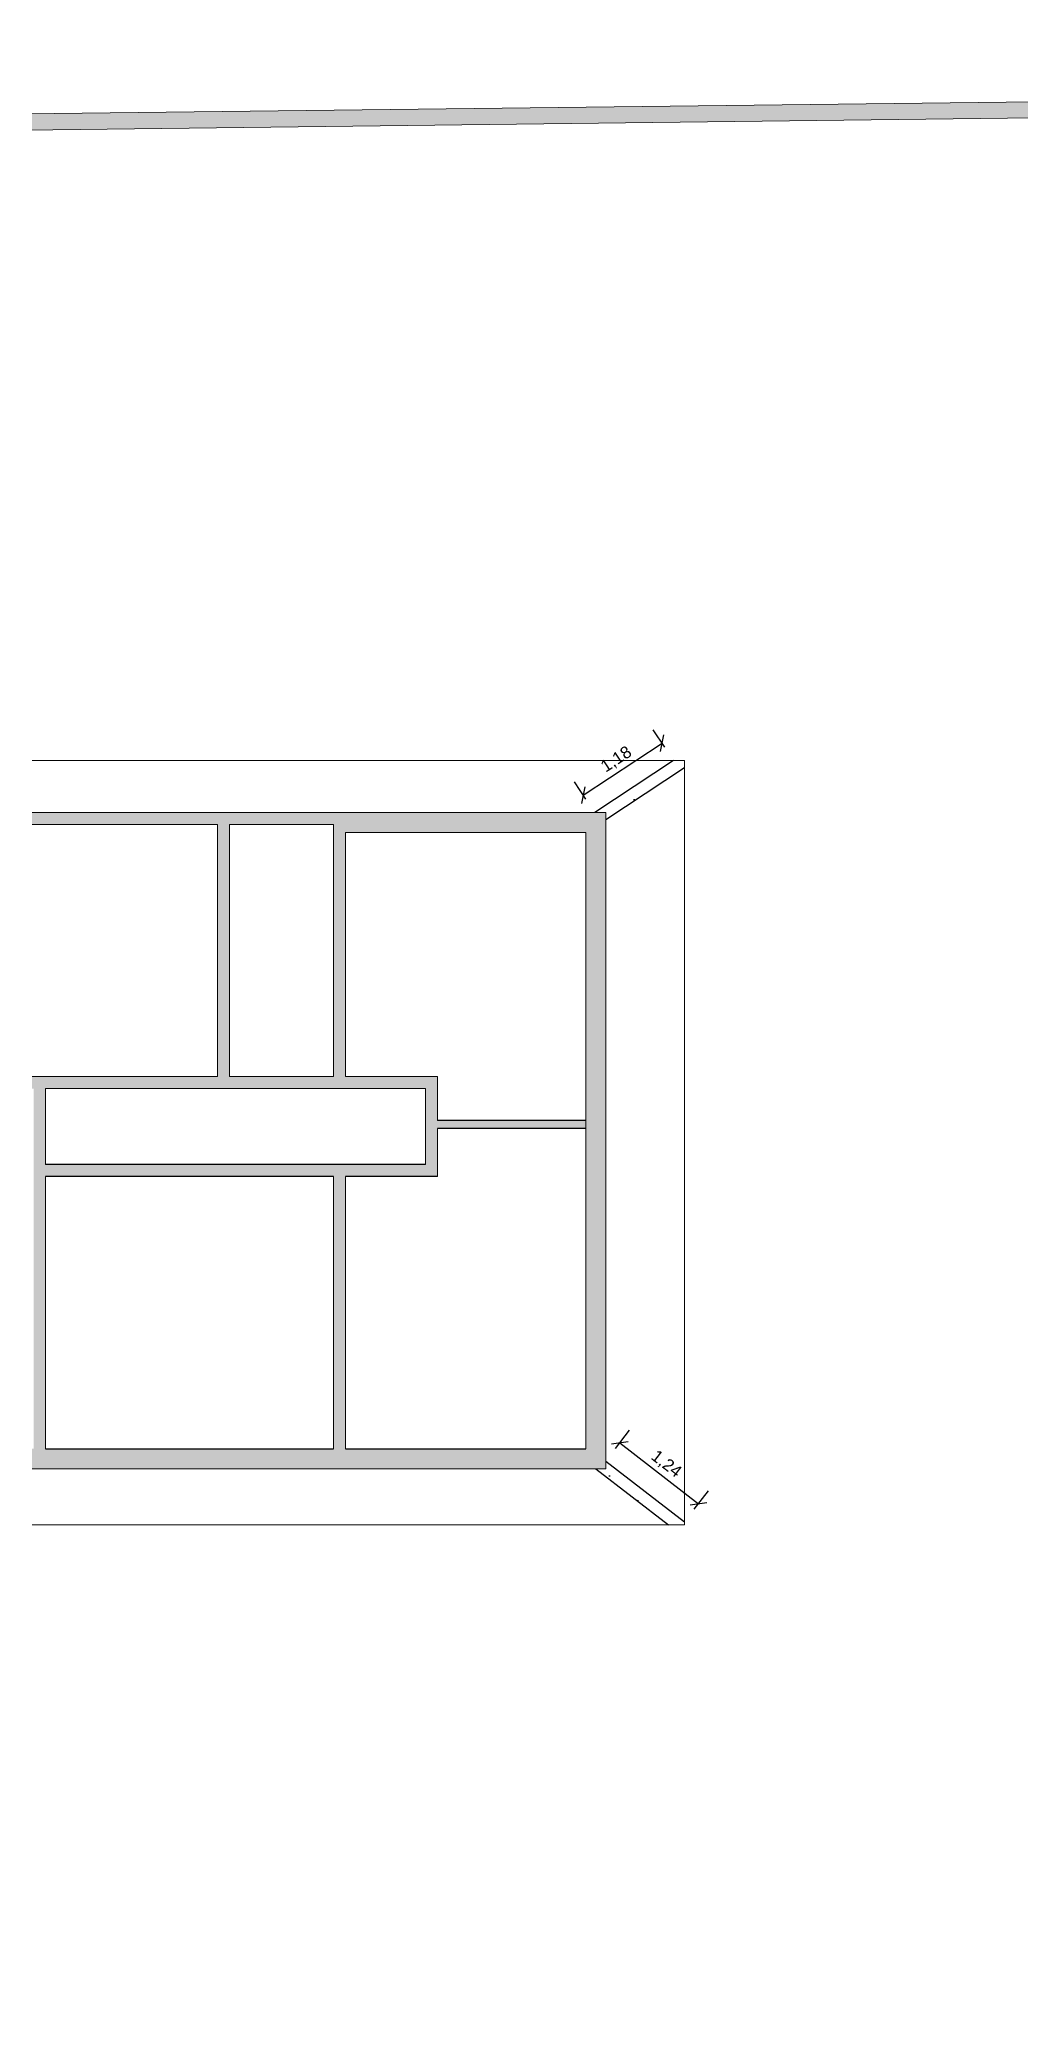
# Model space of a CAD drawing. Extents: x 0 to 11638, y -6007 to 0.
# Drawn here: x 10563.3 to 10575.55, y -5592.71 to -5567.98 of the extents above; entities that cross this region are included whole.
import ezdxf

# ---------------------------------------------------------------- set-up
doc = ezdxf.new("R2010")
doc.units = 0
doc.layers.get('Defpoints').update_dxf_attribs({"linetype": 'CONTINUOUS'})
for name, color, linetype, lineweight in [('ARQ - Alvenaria Alta', 251, 'CONTINUOUS', 13), ('ARQ - Esquadrias', 1, 'CONTINUOUS', 9), ('ARQ - Guias Calçadas Sarjetas', 254, 'CONTINUOUS', 20)]:
    doc.layers.add(name, color=color, linetype=linetype, lineweight=lineweight)
doc.layers.add('ARQ - Cotas', color=1, linetype='CONTINUOUS')
doc.styles.get("Standard").update_dxf_attribs({"font": 'arial.ttf', "height": 0.15})
doc.dimstyles.get("Standard").update_dxf_attribs({"dimtxt": 0.1, "dimasz": 0.15, "dimexe": 0.2, "dimexo": 0.2, "dimgap": 0.05, "dimtad": 1, "dimzin": 0, "dimtxsty": 'STANDARD', "dimblk": 'OBLIQUE', "dimcen": 0.5, "dimclrd": 256, "dimclre": 256, "dimclrt": 256, "dimadec": 0, "dimazin": 0, "dimtfac": 1, "dimtmove": 0, "dimatfit": 3, "dimfxl": 0.1, "dimfxlon": 1, "dimtfillclr": 256, "dimtolj": 1, "dimtzin": 0, "dimlwd": -1, "dimarcsym": 0})
pattern_1 = [(50, (250, 0), (0.910923345, -0.07969543), [0.09525, -1.04775]), (355, (250, 0), (-0.17621711, 0.955284226), [0.0762, -0.83820292]), (100.451445, (250.0759, -0.0066), (0.734706235, 0.87558876), [0.080950044, -0.89045122]), (46.1842, (250, 0.254), (1.3553952, -0.21021164), [0.142875, -1.571625]), (96.635558, (250.113, 0.2365), (1.18702067, 1.23713062), [0.12142512, -1.33567804]), (351.184151, (250, 0.254), (1.18702067, 1.23713062), [0.11429984, -1.25729866]), (21, (250.127, 0.1905), (0.758071956, -0.51132599), [0.09525, -1.04775]), (326, (250.127, 0.1905), (0.30901014, 0.92093983), [0.0762, -0.8382]), (71.451445, (250.1902, 0.1479), (1.067082096, 0.409613844), [0.080950044, -0.89044969]), (37.5, (250, 0), (0.015443016, 0.422775194), [0, -0.82804, 0, -0.8509, 0, -0.841375]), (7.5, (250, 0), (0.334098313, 0.500902874), [0, -0.48514, 0, -0.80899, 0, -0.320675]), (327.5, (249.7168, 0), (0.677952976, -0.02864372), [0, -0.3175, 0, -0.9906, 0, -1.31445]), (317.5, (249.5898, 0), (0.740645907, 0.127132455), [0, -0.41275, 0, -0.65786, 0, -0.93345])]

# ---------------------------------------------------------------- blocks, each defined once
blk = doc.blocks.new('_Oblique')
at = {"layer": 'ARQ - Esquadrias', "color": 0, "lineweight": -2}
blk.add_line((-0.5, -0.5), (0.5, 0.5), dxfattribs=at)
blk = doc.blocks.new('*D1004')
at = {"layer": 'ARQ - Cotas', "lineweight": -2, "transparency": 16777216}
for p, q in [((10571.11, -5576.819), (10570.966, -5576.601)), ((10570.125, -5577.469), (10569.981, -5577.251))]:
    blk.add_line(p, q, dxfattribs=at)
at = {"layer": 'ARQ - Cotas', "transparency": 16777216}
blk.add_line((10570.091, -5577.418), (10571.076, -5576.768), dxfattribs=at)
at = {"layer": 'Defpoints', "color": 0, "lineweight": -2, "transparency": 16777216}
for p in [(10571.076, -5576.768), (10571.22, -5576.986), (10570.235, -5577.636)]:
    blk.add_point(p, dxfattribs=at)
at = {"layer": 'ARQ - Cotas', "transparency": 16777216, "xscale": 0.15, "yscale": 0.15, "zscale": 0.15}
for p, rotation in [((10571.076, -5576.768), 33.42075914741621), ((10570.091, -5577.418), 213.4207591474162)]:
    blk.add_blockref('_Oblique', p, dxfattribs=dict(at, rotation=rotation))
at = {"layer": 'ARQ - Cotas', "lineweight": -2, "transparency": 16777216, "insert": (10570.507, -5576.976), "char_height": 0.15, "attachment_point": 5, "rotation": 33.4208}
blk.add_mtext('\\A1;1,18', dxfattribs=at)
blk = doc.blocks.new('*D1005')
at = {"layer": 'ARQ - Cotas', "lineweight": -2, "transparency": 16777216}
for p, q in [((10570.493, -5585.583), (10570.669, -5585.356)), ((10571.478, -5586.342), (10571.654, -5586.114))]:
    blk.add_line(p, q, dxfattribs=at)
at = {"layer": 'ARQ - Cotas', "transparency": 16777216}
blk.add_line((10570.547, -5585.514), (10571.532, -5586.273), dxfattribs=at)
at = {"layer": 'Defpoints', "color": 0, "lineweight": -2, "transparency": 16777216}
for p in [(10570.371, -5585.742), (10571.532, -5586.273), (10571.356, -5586.5)]:
    blk.add_point(p, dxfattribs=at)
at = {"layer": 'ARQ - Cotas', "transparency": 16777216, "xscale": 0.15, "yscale": 0.15, "zscale": 0.15}
for p, rotation in [((10570.547, -5585.514), 142.4007921173136), ((10571.532, -5586.273), 322.4007921173136)]:
    blk.add_blockref('_Oblique', p, dxfattribs=dict(at, rotation=rotation))
at = {"layer": 'ARQ - Cotas', "lineweight": -2, "transparency": 16777216, "insert": (10571.125, -5585.782), "char_height": 0.15, "attachment_point": 5, "rotation": 322.4008}
blk.add_mtext('\\A1;1,24', dxfattribs=at)

msp = doc.modelspace()

# ---------------------------------------------------------------- hatches: boundary and pattern name
at = {"layer": 'ARQ - Alvenaria Alta', "lineweight": -2}
h = msp.add_hatch(color=7, dxfattribs=at)
h.dxf.hatch_style = 1
h.paths.add_polyline_path([(10557.971, -5578.786), (10557.171, -5578.786), (10557.171, -5577.936), (10557.021, -5577.936), (10557.021, -5578.786), (10555.271, -5578.786), (10555.271, -5579.586), (10554.471, -5579.586), (10554.471, -5577.636), (10546.471, -5577.636), (10546.471, -5585.836), (10557.471, -5585.836), (10557.471, -5585.586), (10557.174, -5585.586), (10546.721, -5585.586), (10546.721, -5581.586), (10548.571, -5581.586), (10548.571, -5582.186), (10549.721, -5582.186), (10549.721, -5585.586), (10549.871, -5585.586), (10549.871, -5582.186), (10553.471, -5582.186), (10553.471, -5585.586), (10553.621, -5585.586), (10553.621, -5581.086), (10557.021, -5581.086), (10557.021, -5581.486), (10557.171, -5581.486), (10557.171, -5581.386), (10557.971, -5581.386)])
h.paths.add_polyline_path([(10557.021, -5580.936), (10555.821, -5580.936), (10555.821, -5579.586), (10555.421, -5579.586), (10555.421, -5578.936), (10557.821, -5578.936), (10557.821, -5580.936)], flags=16)
h.paths.add_polyline_path([(10555.671, -5580.936), (10554.471, -5580.936), (10554.471, -5579.736), (10555.671, -5579.736)], flags=16)
h.paths.add_polyline_path([(10554.321, -5580.936), (10551.321, -5580.936), (10551.321, -5577.786), (10554.321, -5577.786)], flags=16)
h.paths.add_polyline_path([(10553.471, -5581.086), (10553.471, -5582.036), (10548.721, -5582.036), (10548.721, -5581.086)], flags=16)
h.paths.add_polyline_path([(10551.171, -5580.936), (10549.871, -5580.936), (10549.871, -5577.786), (10551.171, -5577.786)], flags=16)
h.paths.add_polyline_path([(10549.721, -5580.936), (10548.571, -5580.936), (10548.571, -5581.486), (10546.721, -5581.486), (10546.721, -5577.886), (10549.721, -5577.886)], flags=16)
h.paths.add_polyline_path([(10557.171, -5582.306), (10557.021, -5582.306), (10557.021, -5585.586), (10557.071, -5585.586), (10557.071, -5584.386), (10557.471, -5584.386), (10557.471, -5584.236), (10557.171, -5584.236), (10557.171, -5583.186), (10557.471, -5583.186), (10557.471, -5583.036), (10557.171, -5583.036)], flags=17)
h.paths.add_polyline_path([(10568.271, -5580.936), (10567.121, -5580.936), (10567.121, -5577.886), (10570.121, -5577.886), (10570.121, -5585.586), (10559.471, -5585.586), (10559.471, -5585.836), (10570.371, -5585.836), (10570.371, -5577.636), (10562.471, -5577.636), (10562.471, -5577.936), (10562.621, -5577.936), (10562.621, -5577.786), (10565.521, -5577.786), (10565.521, -5580.936), (10562.621, -5580.936), (10562.621, -5578.636), (10562.471, -5578.636), (10562.471, -5578.786), (10560.321, -5578.786), (10560.321, -5579.886), (10559.121, -5579.886), (10559.121, -5579.786), (10558.971, -5579.786), (10558.971, -5581.386), (10559.771, -5581.386), (10559.771, -5581.486), (10559.921, -5581.486), (10559.921, -5581.086), (10563.221, -5581.086), (10563.221, -5585.586), (10563.371, -5585.586), (10563.371, -5582.186), (10566.971, -5582.186), (10566.971, -5585.586), (10567.121, -5585.586), (10567.121, -5582.186), (10568.271, -5582.186), (10568.271, -5581.586), (10570.121, -5581.586), (10570.121, -5581.486), (10568.271, -5581.486)])
h.paths.add_polyline_path([(10559.121, -5580.936), (10559.121, -5579.986), (10560.321, -5579.986), (10560.321, -5580.936), (10559.921, -5580.936)], flags=16)
h.paths.add_polyline_path([(10560.471, -5580.936), (10560.471, -5578.936), (10562.471, -5578.936), (10562.471, -5580.936)], flags=16)
h.paths.add_polyline_path([(10563.371, -5581.086), (10568.121, -5581.086), (10568.121, -5582.036), (10563.371, -5582.036)], flags=16)
h.paths.add_polyline_path([(10565.671, -5580.936), (10565.671, -5577.786), (10566.971, -5577.786), (10566.971, -5580.936)], flags=16)
h.paths.add_polyline_path([(10557.271, -5576.986), (10557.021, -5576.986), (10557.021, -5577.236), (10557.171, -5577.236), (10557.171, -5577.136), (10557.271, -5577.136)])
h.paths.add_polyline_path([(10560.071, -5575.736), (10558.171, -5575.736), (10558.171, -5576.986), (10558.071, -5576.986), (10558.071, -5577.136), (10558.171, -5577.136), (10558.171, -5577.586), (10558.971, -5577.586), (10558.971, -5579.086), (10559.121, -5579.086), (10559.121, -5577.136), (10560.071, -5577.136)])
h.paths.add_polyline_path([(10558.321, -5575.886), (10559.921, -5575.886), (10559.921, -5576.986), (10558.971, -5576.986), (10558.971, -5577.436), (10558.321, -5577.436)], flags=16)
at = {"layer": 'ARQ - Cotas', "lineweight": -2}
h = msp.add_hatch(color=7, dxfattribs=at)
h.dxf.hatch_style = 1
edge = h.paths.add_edge_path()
edge.add_line((10639.449, -5568.178), (10639.449, -5599.764))
edge.add_line((10639.449, -5599.764), (10639.649, -5599.764))
edge.add_line((10639.649, -5599.764), (10639.649, -5567.975))
edge.add_line((10639.649, -5567.975), (10540.165, -5569.184))
edge.add_line((10540.165, -5569.184), (10540.365, -5592.707))
edge.add_arc((10544.127, -5592.707), 3.762, 180, 236.9357)
edge.add_line((10542.074, -5595.86), (10542.118, -5595.868))
edge.add_line((10542.118, -5595.868), (10542.155, -5595.673))
edge.add_arc((10544.127, -5592.707), 3.562, 179.9865, 236.3823, ccw=False)
edge.add_line((10540.565, -5592.706), (10540.366, -5569.382))
edge.add_line((10540.366, -5569.382), (10639.449, -5568.178))
h.paths.add_polyline_path([(10639.537, -5598.013), (10639.537, -5597.919)], flags=16)
at = {"layer": 'ARQ - Cotas', "lineweight": -2, "true_color": 0x000000}
h = msp.add_hatch(dxfattribs=at)
h.set_pattern_fill('AR-CONC', color=18, scale=0.005)
h.set_pattern_definition(pattern_1)
h.paths.add_polyline_path([(10571.356, -5577.076), (10571.356, -5576.986), (10571.22, -5576.986), (10570.235, -5577.636), (10570.371, -5577.636), (10570.371, -5577.726)])
h = msp.add_hatch(dxfattribs=at)
h.set_pattern_fill('AR-CONC', color=18, scale=0.005)
h.set_pattern_definition(pattern_1)
h.paths.add_polyline_path([(10570.371, -5585.742), (10570.371, -5585.836), (10570.249, -5585.836), (10571.158, -5586.536), (10571.356, -5586.536), (10571.356, -5586.5)])

# ---------------------------------------------------------------- linework, layer by layer
at = {"layer": 'ARQ - Alvenaria Alta'}
for p, q in [((10639.649, -5567.975), (10540.165, -5569.184)), ((10639.449, -5568.178), (10540.366, -5569.382)), ((10568.271, -5581.486), (10568.271, -5580.936)), ((10563.371, -5582.036), (10563.371, -5581.086)), ((10568.121, -5582.036), (10568.121, -5581.086)), ((10568.271, -5582.186), (10568.271, -5581.586)), ((10563.371, -5585.586), (10563.371, -5582.186)), ((10566.971, -5585.586), (10566.971, -5582.186)), ((10567.121, -5585.586), (10567.121, -5582.186))]:
    msp.add_line(p, q, dxfattribs=at)
at = {"layer": 'ARQ - Alvenaria Alta', "lineweight": -2}
for p, q in [((10571.22, -5576.986), (10570.235, -5577.636)), ((10571.356, -5577.076), (10570.371, -5577.726)), ((10570.121, -5581.486), (10568.271, -5581.486)), ((10570.121, -5581.586), (10568.271, -5581.586)), ((10568.121, -5582.036), (10563.371, -5582.036)), ((10566.971, -5582.186), (10563.371, -5582.186)), ((10568.271, -5582.186), (10567.121, -5582.186)), ((10563.371, -5585.586), (10566.971, -5585.586)), ((10567.121, -5585.586), (10570.121, -5585.586)), ((10570.249, -5585.836), (10571.158, -5586.536)), ((10570.371, -5585.742), (10571.356, -5586.5))]:
    msp.add_line(p, q, dxfattribs=at)
at = {"layer": 'ARQ - Alvenaria Alta', "ltscale": 0.01, "transparency": 33554684}
for p, q in [((10570.371, -5577.636), (10562.471, -5577.636)), ((10570.371, -5577.636), (10570.371, -5585.836)), ((10565.521, -5577.786), (10562.621, -5577.786)), ((10565.521, -5580.936), (10565.521, -5577.786)), ((10566.971, -5577.786), (10565.671, -5577.786)), ((10565.671, -5580.936), (10565.671, -5577.786)), ((10566.971, -5580.936), (10566.971, -5577.786)), ((10570.121, -5577.886), (10567.121, -5577.886)), ((10567.121, -5580.936), (10567.121, -5577.886)), ((10570.121, -5577.886), (10570.121, -5585.586)), ((10562.621, -5580.936), (10565.521, -5580.936)), ((10565.671, -5580.936), (10566.971, -5580.936)), ((10567.121, -5580.936), (10568.271, -5580.936)), ((10563.371, -5581.086), (10568.121, -5581.086)), ((10570.371, -5585.836), (10559.471, -5585.836))]:
    msp.add_line(p, q, dxfattribs=at)
at = {"layer": 'ARQ - Guias Calçadas Sarjetas', "ltscale": 0.01, "transparency": 33554684}
for p, q in [((10562.621, -5576.986), (10571.356, -5576.986)), ((10571.356, -5576.986), (10571.356, -5586.536)), ((10571.356, -5586.536), (10559.621, -5586.536))]:
    msp.add_line(p, q, dxfattribs=at)

# ---------------------------------------------------------------- dimensions: what is measured, and where the dimension line sits
at = {"layer": 'ARQ - Cotas', "lineweight": -2}
for p1, p2, distance, picture, middle in [((10570.235, -5577.636), (10571.22, -5576.986), 0.261, '*D1004', (10570.507, -5576.976)), ((10570.371, -5585.742), (10571.356, -5586.5), 0.287, '*D1005', (10571.125, -5585.782))]:
    dim = msp.add_aligned_dim(p1=p1, p2=p2, distance=distance, dimstyle='STANDARD', dxfattribs=at)
    dim.commit()
    dim.dimension.update_dxf_attribs({"geometry": picture, "text_midpoint": middle})

doc.saveas('drawing.dxf')
